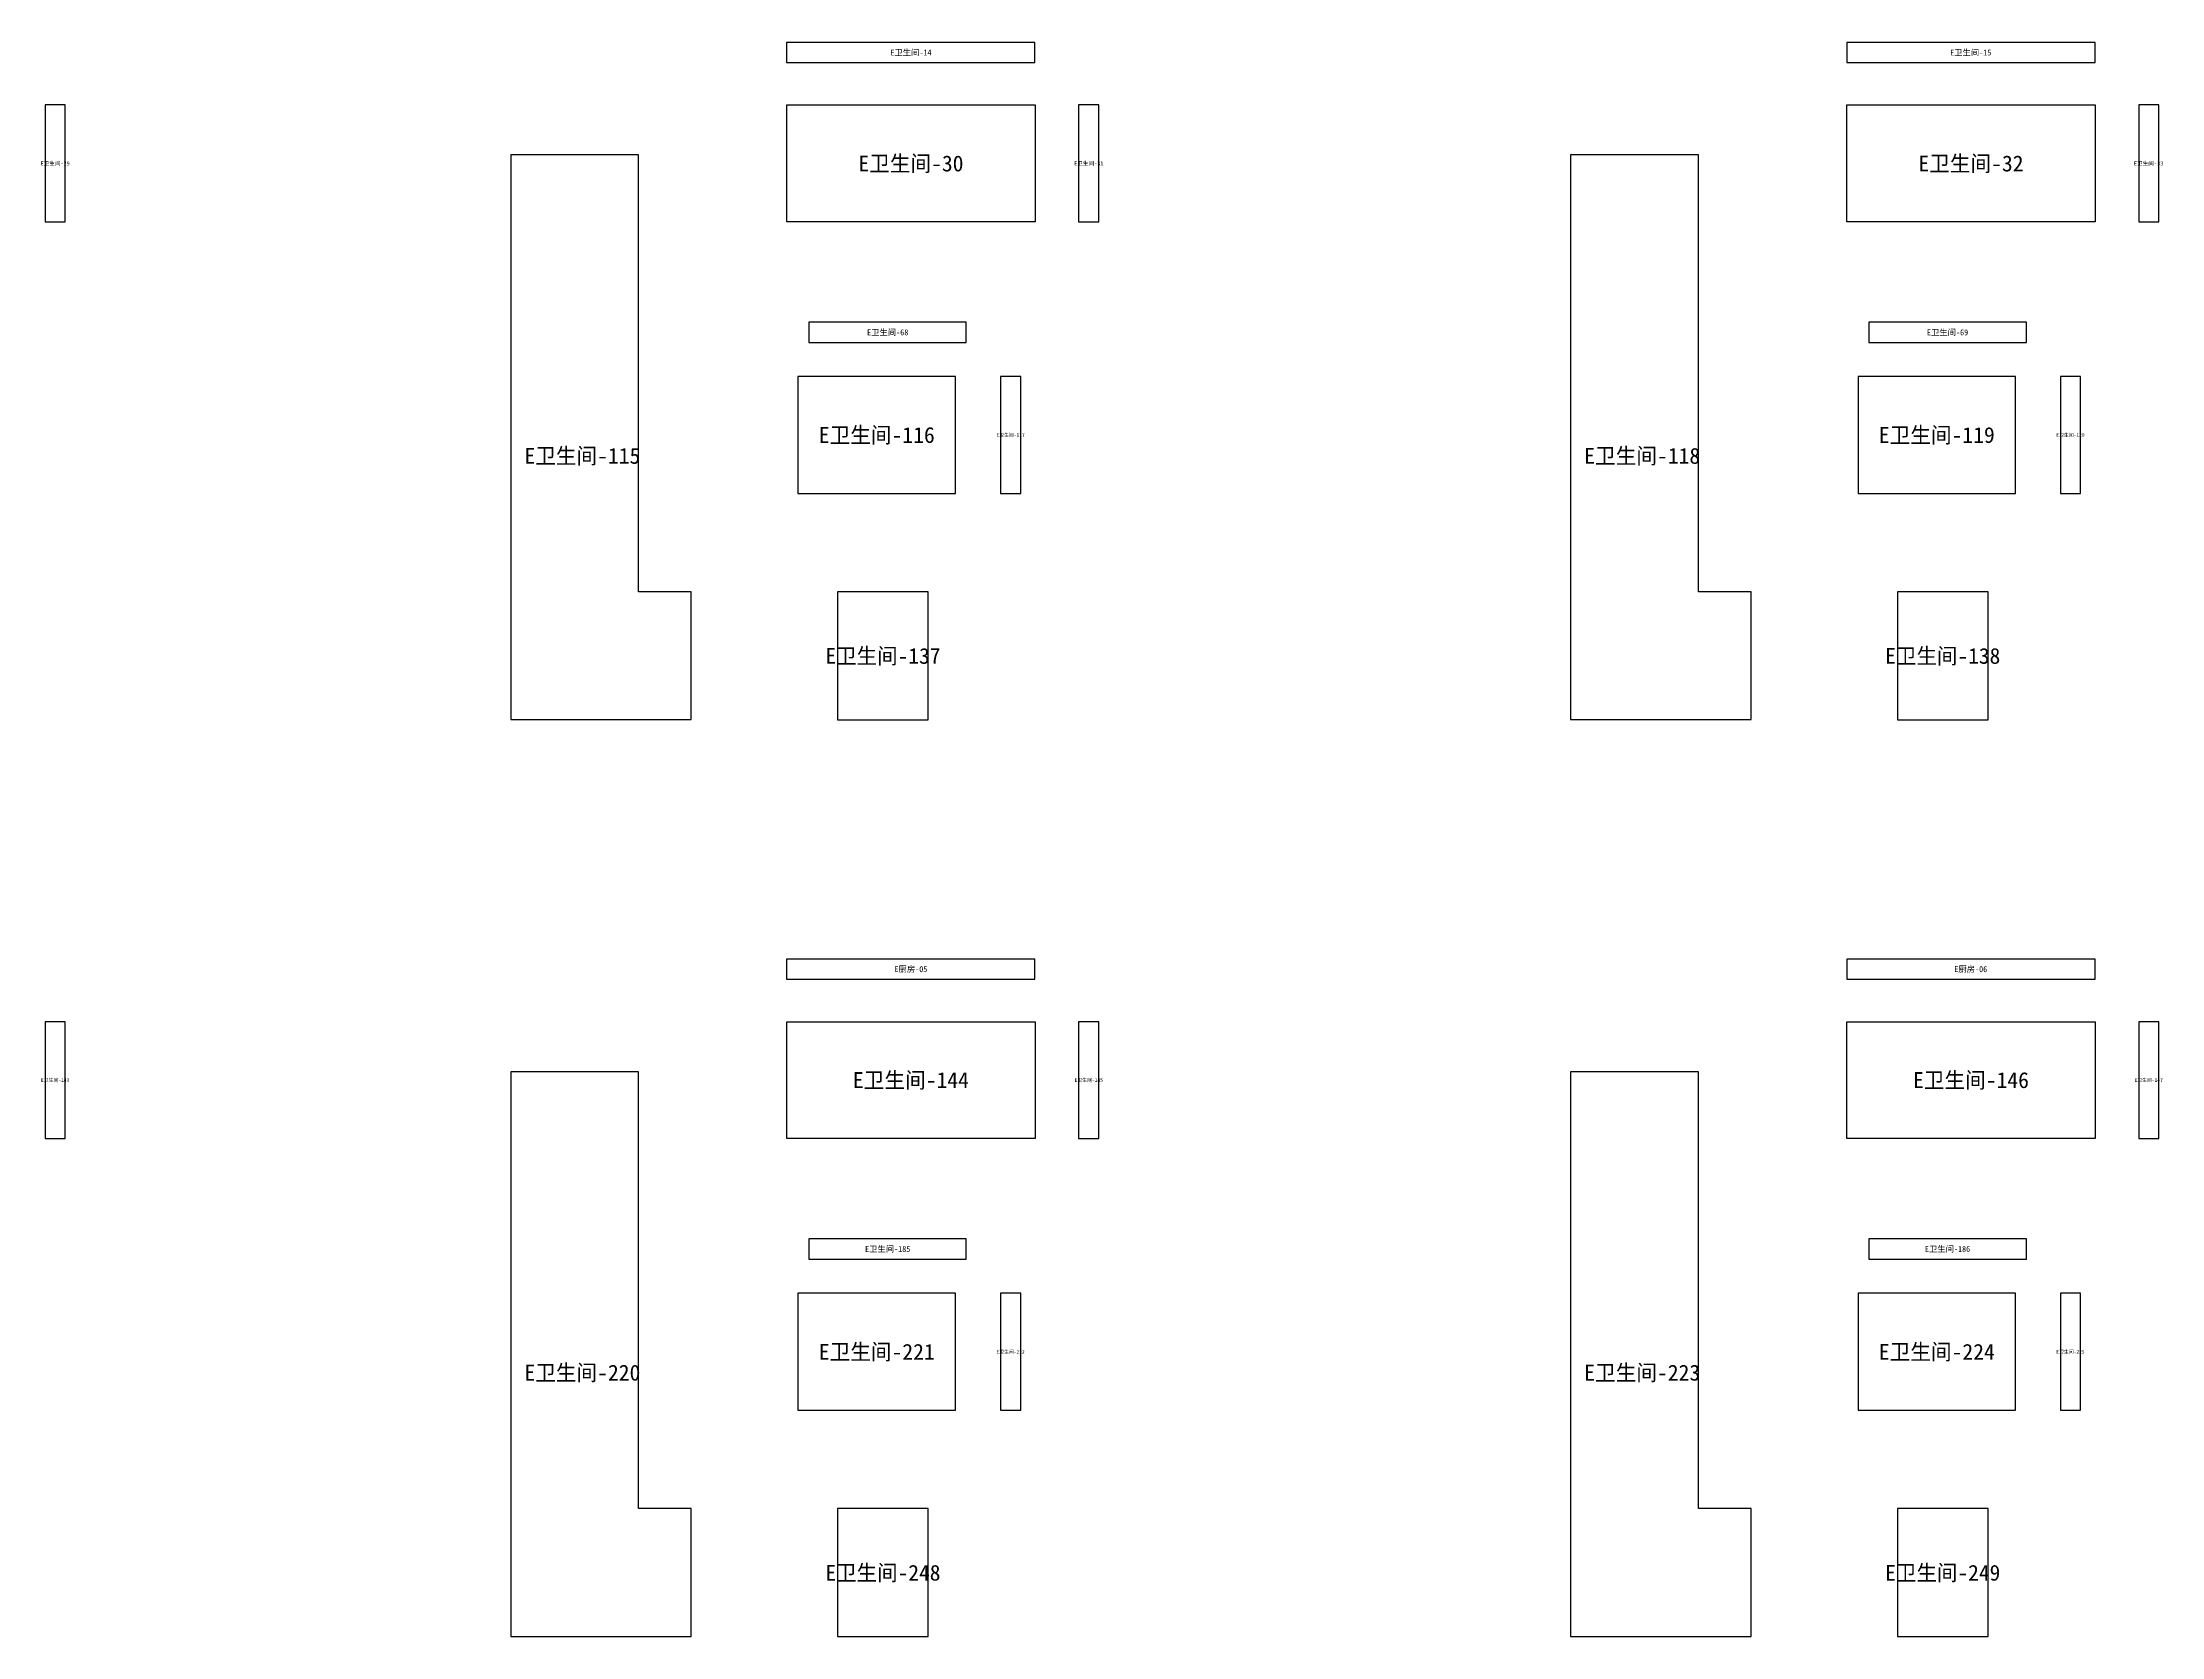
# Model space of a CAD drawing. Header units: inches. Extents: x 44145 to 132907, y -98283 to 21892.
# Drawn here: x 122232 to 132907, y -72539 to -64507 of the extents above; entities that cross this region are included whole.
import ezdxf
from ezdxf.enums import TextEntityAlignment as Align

# ---------------------------------------------------------------- set-up
doc = ezdxf.new("R2010")
doc.units = ezdxf.units.IN
doc.layers.add('NUMBERS', color=7, linetype='Continuous')
doc.layers.add('OUTER', color=7, linetype='Continuous')

msp = doc.modelspace()

# ---------------------------------------------------------------- linework, layer by layer
at = {"layer": 'OUTER'}
for points in [[(125981, -64609), (127232, -64609), (127232, -64507), (125981, -64507), (125981, -64609)], [(131321, -64609), (132572, -64609), (132572, -64507), (131321, -64507), (131321, -64609)], [(122245, -65411), (122347, -65411), (122347, -64822), (122245, -64822), (122245, -65411)], [(125982, -64822), (127233, -64822), (127233, -65411), (125982, -65411), (125982, -64822)], [(127452, -65411), (127554, -65411), (127554, -64822), (127452, -64822), (127452, -65411)], [(131321, -64822), (132572, -64822), (132572, -65411), (131321, -65411), (131321, -64822)], [(132792, -65411), (132893, -65411), (132893, -64822), (132792, -64822), (132792, -65411)], [(124591, -67919), (125500, -67919), (125500, -67275), (125235, -67275), (125235, -65074), (124591, -65074), (124591, -67919)], [(129930, -67919), (130840, -67919), (130840, -67275), (130575, -67275), (130575, -65074), (129930, -65074), (129930, -67919)], [(126093, -66019), (126886, -66019), (126886, -65917), (126093, -65917), (126093, -66019)], [(131432, -66019), (132226, -66019), (132226, -65917), (131432, -65917), (131432, -66019)], [(126038, -66780), (126832, -66780), (126832, -66191), (126038, -66191), (126038, -66780)], [(127058, -66780), (127160, -66780), (127160, -66191), (127058, -66191), (127058, -66780)], [(131378, -66780), (132172, -66780), (132172, -66191), (131378, -66191), (131378, -66780)], [(132398, -66780), (132499, -66780), (132499, -66191), (132398, -66191), (132398, -66780)], [(126237, -67920), (126694, -67920), (126694, -67276), (126237, -67276), (126237, -67920)], [(131577, -67920), (132034, -67920), (132034, -67276), (131577, -67276), (131577, -67920)], [(125981, -69227), (127232, -69227), (127232, -69125), (125981, -69125), (125981, -69227)], [(131321, -69227), (132572, -69227), (132572, -69125), (131321, -69125), (131321, -69227)], [(122245, -70030), (122347, -70030), (122347, -69441), (122245, -69441), (122245, -70030)], [(125982, -69441), (127233, -69441), (127233, -70030), (125982, -70030), (125982, -69441)], [(127452, -70030), (127554, -70030), (127554, -69441), (127452, -69441), (127452, -70030)], [(131321, -69441), (132572, -69441), (132572, -70030), (131321, -70030), (131321, -69441)], [(132792, -70030), (132893, -70030), (132893, -69441), (132792, -69441), (132792, -70030)], [(124591, -72538), (125500, -72538), (125500, -71893), (125235, -71893), (125235, -69693), (124591, -69693), (124591, -72538)], [(129930, -72538), (130840, -72538), (130840, -71893), (130575, -71893), (130575, -69693), (129930, -69693), (129930, -72538)], [(126093, -70637), (126886, -70637), (126886, -70535), (126093, -70535), (126093, -70637)], [(131432, -70637), (132226, -70637), (132226, -70535), (131432, -70535), (131432, -70637)], [(126038, -71398), (126832, -71398), (126832, -70809), (126038, -70809), (126038, -71398)], [(127058, -71398), (127160, -71398), (127160, -70809), (127058, -70809), (127058, -71398)], [(131378, -71398), (132172, -71398), (132172, -70809), (131378, -70809), (131378, -71398)], [(132398, -71398), (132499, -71398), (132499, -70809), (132398, -70809), (132398, -71398)], [(126237, -72539), (126694, -72539), (126694, -71894), (126237, -71894), (126237, -72539)], [(131577, -72539), (132034, -72539), (132034, -71894), (131577, -71894), (131577, -72539)]]:
    msp.add_lwpolyline(points, dxfattribs=at)

# ---------------------------------------------------------------- texts
at = {"layer": 'NUMBERS'}
for s, height, p in [('E卫生间-14', 30, (126607, -64558)), ('E卫生间-15', 30, (131946, -64558)), ('E卫生间-29', 20.2, (122296, -65117)), ('E卫生间-30', 80, (126607, -65117)), ('E卫生间-31', 20.2, (127503, -65117)), ('E卫生间-32', 80, (131947, -65117)), ('E卫生间-33', 20.2, (132842, -65117)), ('E卫生间-68', 30, (126490, -65968)), ('E卫生间-69', 30, (131829, -65968)), ('E卫生间-116', 80, (126435, -66485)), ('E卫生间-117', 17.6, (127109, -66485)), ('E卫生间-119', 80, (131775, -66485)), ('E卫生间-120', 17.6, (132448, -66485)), ('E卫生间-115', 80, (124952, -66590)), ('E卫生间-118', 80, (130291, -66590)), ('E卫生间-137', 79.4, (126466, -67598)), ('E卫生间-138', 79.4, (131805, -67598)), ('E厨房-05', 30, (126607, -69176)), ('E厨房-06', 30, (131946, -69176)), ('E卫生间-144', 80, (126607, -69735)), ('E卫生间-146', 80, (131947, -69735)), ('E卫生间-143', 17.6, (122296, -69735)), ('E卫生间-145', 17.6, (127503, -69735)), ('E卫生间-147', 17.6, (132842, -69735)), ('E卫生间-185', 30, (126490, -70586)), ('E卫生间-186', 30, (131829, -70586)), ('E卫生间-221', 80, (126435, -71104)), ('E卫生间-222', 17.6, (127109, -71104)), ('E卫生间-224', 80, (131775, -71104)), ('E卫生间-225', 17.6, (132448, -71104)), ('E卫生间-220', 80, (124952, -71209)), ('E卫生间-223', 80, (130291, -71209)), ('E卫生间-248', 79.4, (126466, -72217)), ('E卫生间-249', 79.4, (131805, -72217))]:
    msp.add_text(s, height=height, dxfattribs=at).set_placement(p, align=Align.MIDDLE_CENTER)

doc.saveas('drawing.dxf')
